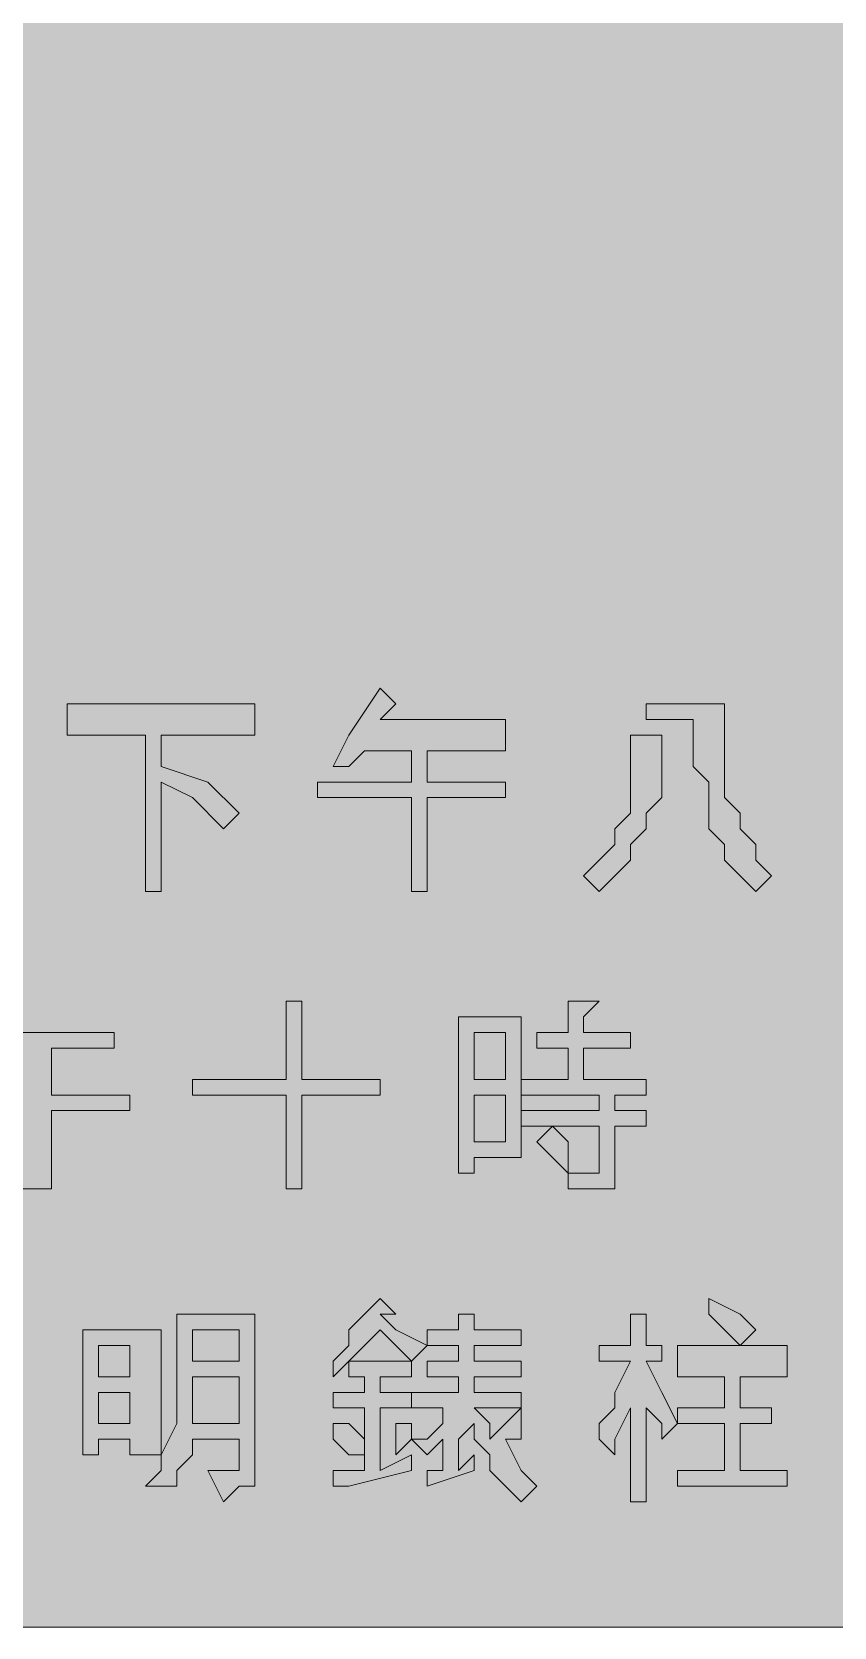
# Model space of a CAD drawing. Header units: metres. Extents: x 9 to 558, y 11 to 259.
# Drawn here: x 402.5 to 464, y 11 to 133.4 of the extents above; entities that cross this region are included whole.
import ezdxf

# ---------------------------------------------------------------- set-up
doc = ezdxf.new("R2010")
doc.units = ezdxf.units.M
doc.layers.add('FILL_BLUE_0000FF', color=7, linetype='Continuous', true_color=0x0000ff)
doc.layers.add('FILL_WHITE_FFFFFF', color=7, linetype='Continuous', true_color=0xffffff)

msp = doc.modelspace()

# ---------------------------------------------------------------- hatches: boundary and pattern name
at = {"layer": 'FILL_BLUE_0000FF', "true_color": 0x0000ff}
h = msp.add_hatch(color=7, dxfattribs=at)
h.dxf.hatch_style = 1
h.paths.add_polyline_path([(551.26, 259.39), (552.02, 259.23), (553.41, 258.69), (556.41, 257.04), (556.81, 256.54), (557.1, 255.95), (557.46, 254.64), (557.61, 252.24), (557.61, 18.24), (557.61, 15.84), (557.42, 14.96), (557.01, 14.19), (556.41, 13.44), (554.8, 12.05), (554.09, 11.63), (553.41, 11.34), (552.02, 11.08), (550.41, 11.04), (16.41, 11.04), (14.01, 11.04), (13.13, 11.75), (12.36, 12.24), (11.82, 12.73), (11.66, 13.04), (11.61, 13.44), (10.82, 13.89), (10.22, 14.36), (9.8, 14.85), (9.51, 15.39), (9.25, 16.65), (9.21, 18.24), (9.21, 252.24), (9.21, 254.64), (11.61, 257.04), (12.36, 257.64), (13.13, 258.05), (14.01, 258.24), (14.76, 258.84), (15.53, 259.25), (16.41, 259.44), (550.41, 259.44), (551.26, 259.39)])
at = {"layer": 'FILL_WHITE_FFFFFF', "true_color": 0xffffff}
h = msp.add_hatch(color=7, dxfattribs=at)
h.dxf.hatch_style = 1
h.paths.add_polyline_path([(426.81, 79.44), (429.21, 83.04), (430.41, 81.84), (429.21, 80.64), (438.81, 80.64), (438.81, 78.24), (432.81, 78.24), (432.81, 75.84), (438.81, 75.84), (438.81, 74.64), (432.81, 74.64), (432.81, 67.44), (431.61, 67.44), (431.61, 74.64), (424.41, 74.64), (424.41, 75.84), (431.61, 75.84), (431.61, 78.24), (428.01, 78.24), (426.81, 77.04), (425.61, 77.04), (426.81, 79.44)])
h = msp.add_hatch(color=7, dxfattribs=at)
h.dxf.hatch_style = 1
h.paths.add_polyline_path([(419.61, 81.84), (419.61, 79.44), (412.41, 79.44), (412.41, 77.04), (416.01, 75.84), (418.41, 73.44), (417.21, 72.24), (414.81, 74.64), (412.41, 75.84), (412.41, 67.44), (411.21, 67.44), (411.21, 79.44), (405.21, 79.44), (405.21, 81.84), (419.61, 81.84)])
h = msp.add_hatch(color=7, dxfattribs=at)
h.dxf.hatch_style = 1
h.paths.add_polyline_path([(455.61, 81.84), (455.61, 79.44), (455.61, 77.04), (455.61, 75.84), (455.61, 74.64), (456.81, 73.44), (456.81, 72.24), (458.01, 71.04), (458.01, 69.84), (459.21, 68.64), (458.01, 67.44), (456.81, 68.64), (455.61, 69.84), (455.61, 71.04), (454.41, 72.24), (454.41, 74.64), (454.41, 75.84), (453.21, 77.04), (453.21, 78.24), (453.21, 80.64), (449.61, 80.64), (449.61, 81.84), (455.61, 81.84)])
h = msp.add_hatch(color=7, dxfattribs=at)
h.dxf.hatch_style = 1
h.paths.add_polyline_path([(446.01, 69.84), (447.21, 71.04), (447.21, 72.24), (448.41, 73.44), (448.41, 74.64), (448.41, 75.84), (448.41, 78.24), (448.41, 79.44), (449.61, 79.44), (450.81, 79.44), (450.81, 78.24), (450.81, 77.04), (450.81, 74.64), (449.61, 73.44), (449.61, 72.24), (448.41, 71.04), (448.41, 69.84), (447.21, 68.64), (446.01, 67.44), (444.81, 68.64), (446.01, 69.84)])
h = msp.add_hatch(color=7, dxfattribs=at)
h.dxf.hatch_style = 1
h.paths.add_polyline_path([(396.81, 56.64), (399.21, 59.04), (400.41, 59.04), (400.41, 57.84), (399.21, 56.64), (408.81, 56.64), (408.81, 55.44), (404.01, 55.44), (404.01, 51.84), (410.01, 51.84), (410.01, 50.64), (404.01, 50.64), (404.01, 44.64), (401.61, 44.64), (401.61, 50.64), (395.61, 50.64), (395.61, 51.84), (401.61, 51.84), (401.61, 55.44), (399.21, 55.44), (396.81, 53.04), (395.61, 54.24), (396.81, 56.64)])
h = msp.add_hatch(color=7, dxfattribs=at)
h.dxf.hatch_style = 1
h.paths.add_polyline_path([(423.21, 57.84), (423.21, 53.04), (429.21, 53.04), (429.21, 51.84), (423.21, 51.84), (423.21, 44.64), (422.01, 44.64), (422.01, 51.84), (414.81, 51.84), (414.81, 53.04), (422.01, 53.04), (422.01, 59.04), (423.21, 59.04), (423.21, 57.84)])
h = msp.add_hatch(color=7, dxfattribs=at)
h.dxf.hatch_style = 1
h.paths.add_polyline_path([(443.61, 55.44), (441.21, 55.44), (441.21, 56.64), (443.61, 56.64), (443.61, 59.04), (444.81, 59.04), (446.01, 59.04), (444.81, 57.84), (444.81, 56.64), (448.41, 56.64), (448.41, 55.44), (444.81, 55.44), (444.81, 53.04), (449.61, 53.04), (449.61, 51.84), (447.21, 51.84), (447.21, 50.64), (449.61, 50.64), (449.61, 49.44), (447.21, 49.44), (447.21, 45.84), (447.21, 44.64), (446.01, 44.64), (444.81, 44.64), (443.61, 44.64), (443.61, 45.84), (444.81, 45.84), (446.01, 45.84), (446.01, 47.04), (446.01, 49.44), (440.01, 49.44), (440.01, 50.64), (446.01, 50.64), (446.01, 51.84), (440.01, 51.84), (440.01, 53.04), (443.61, 53.04), (443.61, 55.44)])
h = msp.add_hatch(color=7, dxfattribs=at)
h.dxf.hatch_style = 1
h.paths.add_polyline_path([(438.81, 47.04), (436.41, 47.04), (436.41, 45.84), (435.21, 45.84), (435.21, 47.04), (435.21, 57.84), (440.01, 57.84), (440.01, 47.04), (438.81, 47.04)])
h.paths.add_polyline_path([(436.41, 56.64), (436.41, 53.04), (438.81, 53.04), (438.81, 56.64), (436.41, 56.64)], flags=16)
h.paths.add_polyline_path([(438.81, 51.84), (436.41, 51.84), (436.41, 48.24), (438.81, 48.24), (438.81, 51.84)], flags=16)
h = msp.add_hatch(color=7, dxfattribs=at)
h.dxf.hatch_style = 1
h.paths.add_polyline_path([(443.61, 48.24), (443.61, 47.04), (443.61, 45.84), (442.41, 47.04), (441.21, 48.24), (442.41, 49.44), (443.61, 48.24)])
h = msp.add_hatch(color=7, dxfattribs=at)
h.dxf.hatch_style = 1
h.paths.add_polyline_path([(425.61, 31.44), (426.81, 32.64), (426.81, 33.84), (428.01, 35.04), (429.21, 36.24), (430.41, 35.04), (429.21, 35.04), (430.41, 33.84), (432.81, 32.64), (431.61, 31.44), (430.41, 32.64), (429.21, 33.84), (428.01, 32.64), (426.81, 31.44), (425.61, 30.24), (425.61, 31.44)])
h = msp.add_hatch(color=7, dxfattribs=at)
h.dxf.hatch_style = 1
h.paths.add_polyline_path([(456.81, 35.04), (458.01, 33.84), (456.81, 32.64), (455.61, 33.84), (454.41, 35.04), (454.41, 36.24), (456.81, 35.04)])
h = msp.add_hatch(color=7, dxfattribs=at)
h.dxf.hatch_style = 1
h.paths.add_polyline_path([(419.61, 21.84), (418.41, 21.84), (417.21, 20.64), (416.01, 23.04), (418.41, 23.04), (418.41, 25.44), (414.81, 25.44), (414.81, 24.24), (413.61, 23.04), (413.61, 21.84), (411.21, 21.84), (412.41, 23.04), (412.41, 24.24), (413.61, 26.64), (413.61, 27.84), (413.61, 35.04), (419.61, 35.04), (419.61, 23.04), (419.61, 21.84)])
h.paths.add_polyline_path([(414.81, 33.84), (414.81, 31.44), (418.41, 31.44), (418.41, 33.84), (414.81, 33.84)], flags=16)
h.paths.add_polyline_path([(418.41, 30.24), (414.81, 30.24), (414.81, 26.64), (418.41, 26.64), (418.41, 30.24)], flags=16)
h = msp.add_hatch(color=7, dxfattribs=at)
h.dxf.hatch_style = 1
h.paths.add_polyline_path([(431.61, 29.04), (435.21, 29.04), (435.21, 30.24), (432.81, 30.24), (432.81, 31.44), (435.21, 31.44), (435.21, 32.64), (432.81, 32.64), (432.81, 33.84), (435.21, 33.84), (435.21, 35.04), (436.41, 35.04), (436.41, 33.84), (440.01, 33.84), (440.01, 32.64), (436.41, 32.64), (436.41, 31.44), (440.01, 31.44), (440.01, 30.24), (436.41, 30.24), (436.41, 29.04), (440.01, 29.04), (440.01, 27.84), (440.01, 26.64), (440.01, 25.44), (438.81, 25.44), (440.01, 23.04), (441.21, 21.84), (440.01, 20.64), (437.61, 23.04), (437.61, 24.24), (436.41, 25.44), (436.41, 26.64), (435.21, 25.44), (435.21, 23.04), (436.41, 24.24), (436.41, 23.04), (432.81, 21.84), (432.81, 23.04), (434.01, 23.04), (434.01, 25.44), (432.81, 24.24), (431.61, 25.44), (432.81, 25.44), (434.01, 26.64), (434.01, 27.84), (431.61, 27.84), (431.61, 29.04)])
h.paths.add_polyline_path([(436.41, 27.84), (437.61, 26.64), (437.61, 25.44), (440.01, 27.84), (436.41, 27.84)], flags=16)
h = msp.add_hatch(color=7, dxfattribs=at)
h.dxf.hatch_style = 1
h.paths.add_polyline_path([(449.61, 35.04), (449.61, 32.64), (450.81, 32.64), (450.81, 31.44), (449.61, 31.44), (450.81, 29.04), (452.01, 26.64), (450.81, 25.44), (450.81, 26.64), (449.61, 27.84), (449.61, 20.64), (448.41, 20.64), (448.41, 27.84), (447.21, 25.44), (447.21, 24.24), (446.01, 25.44), (446.01, 26.64), (447.21, 27.84), (447.21, 29.04), (448.41, 31.44), (446.01, 31.44), (446.01, 32.64), (448.41, 32.64), (448.41, 35.04), (449.61, 35.04)])
h = msp.add_hatch(color=7, dxfattribs=at)
h.dxf.hatch_style = 1
h.paths.add_polyline_path([(410.01, 24.24), (410.01, 25.44), (407.61, 25.44), (407.61, 24.24), (406.41, 24.24), (406.41, 33.84), (412.41, 33.84), (412.41, 24.24), (410.01, 24.24)])
h.paths.add_polyline_path([(407.61, 32.64), (407.61, 30.24), (410.01, 30.24), (410.01, 32.64), (407.61, 32.64)], flags=16)
h.paths.add_polyline_path([(410.01, 29.04), (407.61, 29.04), (407.61, 26.64), (410.01, 26.64), (410.01, 29.04)], flags=16)
h = msp.add_hatch(color=7, dxfattribs=at)
h.dxf.hatch_style = 1
h.paths.add_polyline_path([(460.41, 32.64), (460.41, 30.24), (456.81, 30.24), (456.81, 27.84), (459.21, 27.84), (459.21, 26.64), (456.81, 26.64), (456.81, 23.04), (460.41, 23.04), (460.41, 21.84), (452.01, 21.84), (452.01, 23.04), (455.61, 23.04), (455.61, 26.64), (452.01, 26.64), (452.01, 27.84), (455.61, 27.84), (455.61, 30.24), (452.01, 30.24), (452.01, 32.64), (460.41, 32.64)])
h = msp.add_hatch(color=7, dxfattribs=at)
h.dxf.hatch_style = 1
h.paths.add_polyline_path([(431.61, 29.04), (431.61, 27.84), (429.21, 27.84), (429.21, 23.04), (431.61, 24.24), (431.61, 23.04), (426.81, 21.84), (425.61, 21.84), (425.61, 23.04), (428.01, 23.04), (428.01, 27.84), (425.61, 27.84), (425.61, 29.04), (428.01, 29.04), (428.01, 30.24), (426.81, 30.24), (426.81, 31.44), (431.61, 31.44), (431.61, 30.24), (429.21, 30.24), (429.21, 29.04), (431.61, 29.04)])
h = msp.add_hatch(color=7, dxfattribs=at)
h.dxf.hatch_style = 1
h.paths.add_polyline_path([(428.01, 25.44), (428.01, 24.24), (426.81, 24.24), (425.61, 25.44), (425.61, 26.64), (426.81, 26.64), (428.01, 25.44)])
h = msp.add_hatch(color=7, dxfattribs=at)
h.dxf.hatch_style = 1
h.paths.add_polyline_path([(430.41, 26.64), (431.61, 26.64), (431.61, 25.44), (430.41, 24.24), (430.41, 26.64)])

# ---------------------------------------------------------------- linework, layer by layer
at = {"layer": 'FILL_BLUE_0000FF', "lineweight": 0, "true_color": 0x0000ff}
msp.add_lwpolyline([(16.41, 259.44), (550.41, 259.44), (551.26, 259.39), (552.02, 259.23), (553.41, 258.69), (556.41, 257.04), (556.81, 256.54), (557.1, 255.95), (557.46, 254.64), (557.61, 252.24), (557.61, 18.24), (557.61, 15.84), (557.42, 14.96), (557.01, 14.19), (556.41, 13.44), (554.8, 12.05), (554.09, 11.63), (553.41, 11.34), (552.02, 11.08), (550.41, 11.04), (16.41, 11.04)], dxfattribs=at)
at = {"layer": 'FILL_WHITE_FFFFFF', "lineweight": 0, "true_color": 0xffffff}
for points in [[(426.81, 79.44), (429.21, 83.04), (430.41, 81.84), (429.21, 80.64), (438.81, 80.64), (438.81, 78.24), (432.81, 78.24), (432.81, 75.84), (438.81, 75.84), (438.81, 74.64), (432.81, 74.64), (432.81, 67.44), (431.61, 67.44), (431.61, 74.64), (424.41, 74.64), (424.41, 75.84), (431.61, 75.84), (431.61, 78.24), (428.01, 78.24), (426.81, 77.04), (425.61, 77.04)], [(419.61, 81.84), (419.61, 79.44), (412.41, 79.44), (412.41, 77.04), (416.01, 75.84), (418.41, 73.44), (417.21, 72.24), (414.81, 74.64), (412.41, 75.84), (412.41, 67.44), (411.21, 67.44), (411.21, 79.44), (405.21, 79.44), (405.21, 81.84)], [(455.61, 81.84), (455.61, 79.44), (455.61, 77.04), (455.61, 75.84), (455.61, 74.64), (456.81, 73.44), (456.81, 72.24), (458.01, 71.04), (458.01, 69.84), (459.21, 68.64), (458.01, 67.44), (456.81, 68.64), (455.61, 69.84), (455.61, 71.04), (454.41, 72.24), (454.41, 74.64), (454.41, 75.84), (453.21, 77.04), (453.21, 78.24), (453.21, 80.64), (449.61, 80.64), (449.61, 81.84)], [(446.01, 69.84), (447.21, 71.04), (447.21, 72.24), (448.41, 73.44), (448.41, 74.64), (448.41, 75.84), (448.41, 78.24), (448.41, 79.44), (449.61, 79.44), (450.81, 79.44), (450.81, 78.24), (450.81, 77.04), (450.81, 74.64), (449.61, 73.44), (449.61, 72.24), (448.41, 71.04), (448.41, 69.84), (447.21, 68.64), (446.01, 67.44), (444.81, 68.64)], [(396.81, 56.64), (399.21, 59.04), (400.41, 59.04), (400.41, 57.84), (399.21, 56.64), (408.81, 56.64), (408.81, 55.44), (404.01, 55.44), (404.01, 51.84), (410.01, 51.84), (410.01, 50.64), (404.01, 50.64), (404.01, 44.64), (401.61, 44.64), (401.61, 50.64), (395.61, 50.64), (395.61, 51.84), (401.61, 51.84), (401.61, 55.44), (399.21, 55.44), (396.81, 53.04), (395.61, 54.24)], [(423.21, 57.84), (423.21, 53.04), (429.21, 53.04), (429.21, 51.84), (423.21, 51.84), (423.21, 44.64), (422.01, 44.64), (422.01, 51.84), (414.81, 51.84), (414.81, 53.04), (422.01, 53.04), (422.01, 59.04), (423.21, 59.04)], [(443.61, 55.44), (441.21, 55.44), (441.21, 56.64), (443.61, 56.64), (443.61, 59.04), (444.81, 59.04), (446.01, 59.04), (444.81, 57.84), (444.81, 56.64), (448.41, 56.64), (448.41, 55.44), (444.81, 55.44), (444.81, 53.04), (449.61, 53.04), (449.61, 51.84), (447.21, 51.84), (447.21, 50.64), (449.61, 50.64), (449.61, 49.44), (447.21, 49.44), (447.21, 45.84), (447.21, 44.64), (446.01, 44.64), (444.81, 44.64), (443.61, 44.64), (443.61, 45.84), (444.81, 45.84), (446.01, 45.84), (446.01, 47.04), (446.01, 49.44), (440.01, 49.44), (440.01, 50.64), (446.01, 50.64), (446.01, 51.84), (440.01, 51.84), (440.01, 53.04), (443.61, 53.04)], [(438.81, 47.04), (436.41, 47.04), (436.41, 45.84), (435.21, 45.84), (435.21, 47.04), (435.21, 57.84), (440.01, 57.84), (440.01, 47.04)], [(436.41, 56.64), (436.41, 53.04), (438.81, 53.04), (438.81, 56.64)], [(438.81, 51.84), (436.41, 51.84), (436.41, 48.24), (438.81, 48.24)], [(443.61, 48.24), (443.61, 47.04), (443.61, 45.84), (442.41, 47.04), (441.21, 48.24), (442.41, 49.44)], [(425.61, 31.44), (426.81, 32.64), (426.81, 33.84), (428.01, 35.04), (429.21, 36.24), (430.41, 35.04), (429.21, 35.04), (430.41, 33.84), (432.81, 32.64), (431.61, 31.44), (430.41, 32.64), (429.21, 33.84), (428.01, 32.64), (426.81, 31.44), (425.61, 30.24)], [(456.81, 35.04), (458.01, 33.84), (456.81, 32.64), (455.61, 33.84), (454.41, 35.04), (454.41, 36.24)], [(419.61, 21.84), (418.41, 21.84), (417.21, 20.64), (416.01, 23.04), (418.41, 23.04), (418.41, 25.44), (414.81, 25.44), (414.81, 24.24), (413.61, 23.04), (413.61, 21.84), (411.21, 21.84), (412.41, 23.04), (412.41, 24.24), (413.61, 26.64), (413.61, 27.84), (413.61, 35.04), (419.61, 35.04), (419.61, 23.04)], [(431.61, 29.04), (435.21, 29.04), (435.21, 30.24), (432.81, 30.24), (432.81, 31.44), (435.21, 31.44), (435.21, 32.64), (432.81, 32.64), (432.81, 33.84), (435.21, 33.84), (435.21, 35.04), (436.41, 35.04), (436.41, 33.84), (440.01, 33.84), (440.01, 32.64), (436.41, 32.64), (436.41, 31.44), (440.01, 31.44), (440.01, 30.24), (436.41, 30.24), (436.41, 29.04), (440.01, 29.04), (440.01, 27.84), (440.01, 26.64), (440.01, 25.44), (438.81, 25.44), (440.01, 23.04), (441.21, 21.84), (440.01, 20.64), (437.61, 23.04), (437.61, 24.24), (436.41, 25.44), (436.41, 26.64), (435.21, 25.44), (435.21, 23.04), (436.41, 24.24), (436.41, 23.04), (432.81, 21.84), (432.81, 23.04), (434.01, 23.04), (434.01, 25.44), (432.81, 24.24), (431.61, 25.44), (432.81, 25.44), (434.01, 26.64), (434.01, 27.84), (431.61, 27.84)], [(449.61, 35.04), (449.61, 32.64), (450.81, 32.64), (450.81, 31.44), (449.61, 31.44), (450.81, 29.04), (452.01, 26.64), (450.81, 25.44), (450.81, 26.64), (449.61, 27.84), (449.61, 20.64), (448.41, 20.64), (448.41, 27.84), (447.21, 25.44), (447.21, 24.24), (446.01, 25.44), (446.01, 26.64), (447.21, 27.84), (447.21, 29.04), (448.41, 31.44), (446.01, 31.44), (446.01, 32.64), (448.41, 32.64), (448.41, 35.04)], [(410.01, 24.24), (410.01, 25.44), (407.61, 25.44), (407.61, 24.24), (406.41, 24.24), (406.41, 33.84), (412.41, 33.84), (412.41, 24.24)], [(414.81, 33.84), (414.81, 31.44), (418.41, 31.44), (418.41, 33.84)], [(407.61, 32.64), (407.61, 30.24), (410.01, 30.24), (410.01, 32.64)], [(460.41, 32.64), (460.41, 30.24), (456.81, 30.24), (456.81, 27.84), (459.21, 27.84), (459.21, 26.64), (456.81, 26.64), (456.81, 23.04), (460.41, 23.04), (460.41, 21.84), (452.01, 21.84), (452.01, 23.04), (455.61, 23.04), (455.61, 26.64), (452.01, 26.64), (452.01, 27.84), (455.61, 27.84), (455.61, 30.24), (452.01, 30.24), (452.01, 32.64)], [(431.61, 29.04), (431.61, 27.84), (429.21, 27.84), (429.21, 23.04), (431.61, 24.24), (431.61, 23.04), (426.81, 21.84), (425.61, 21.84), (425.61, 23.04), (428.01, 23.04), (428.01, 27.84), (425.61, 27.84), (425.61, 29.04), (428.01, 29.04), (428.01, 30.24), (426.81, 30.24), (426.81, 31.44), (431.61, 31.44), (431.61, 30.24), (429.21, 30.24), (429.21, 29.04)], [(418.41, 30.24), (414.81, 30.24), (414.81, 26.64), (418.41, 26.64)], [(410.01, 29.04), (407.61, 29.04), (407.61, 26.64), (410.01, 26.64)], [(436.41, 27.84), (437.61, 26.64), (437.61, 25.44), (440.01, 27.84)], [(428.01, 25.44), (428.01, 24.24), (426.81, 24.24), (425.61, 25.44), (425.61, 26.64), (426.81, 26.64)], [(430.41, 26.64), (431.61, 26.64), (431.61, 25.44), (430.41, 24.24)]]:
    msp.add_lwpolyline(points, close=True, dxfattribs=at)

doc.saveas('drawing.dxf')
